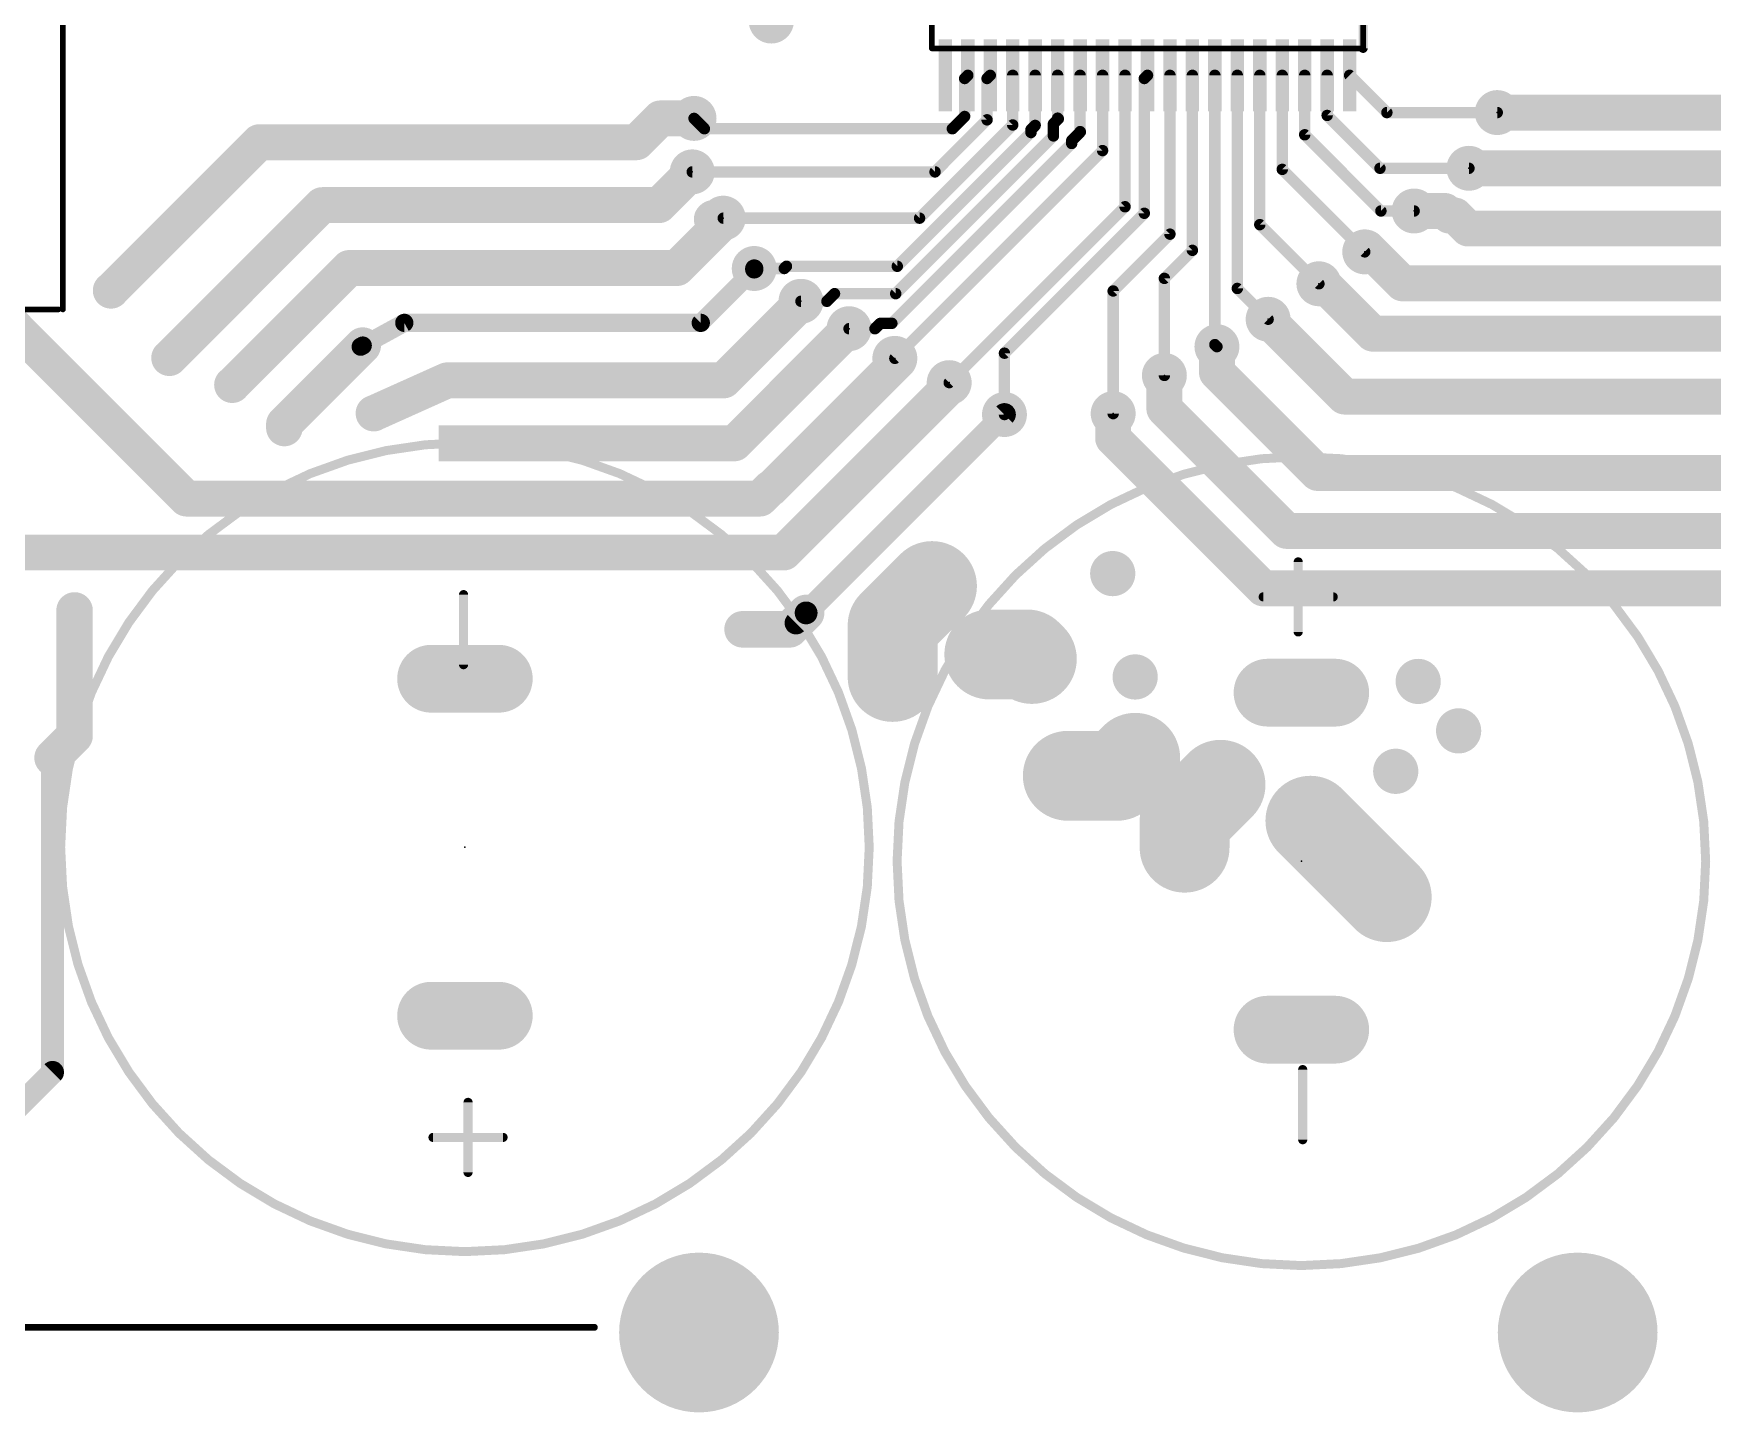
# Model space of a CAD drawing. Extents: x -18 to 155, y -13 to 99.
# Drawn here: x 37.58 to 74.95, y 29.43 to 60.12 of the extents above; entities that cross this region are included whole.
import ezdxf

# ---------------------------------------------------------------- set-up
doc = ezdxf.new("R2010")
doc.units = 0
for name, color, linetype in [('1', 22, 'CONTINUOUS'), ('17', 82, 'CONTINUOUS'), ('18', 82, 'CONTINUOUS'), ('21', 253, 'CONTINUOUS'), ('23', 7, 'CONTINUOUS'), ('51', 253, 'CONTINUOUS')]:
    doc.layers.add(name, color=color, linetype=linetype)

# ---------------------------------------------------------------- blocks, each defined once
blk = doc.blocks.new('PIE')
at = {"const_width": 0.5}
blk.add_lwpolyline([(0, -0.25, 1), (0, 0.25, 1), (0, -0.25)], format="xyb", dxfattribs=at)
blk = doc.blocks.new('ROUNDP')
at = {"const_width": 0.5}
blk.add_lwpolyline([(0, -0.25, 1), (0, 0.25, 1), (0, -0.25)], format="xyb", dxfattribs=at)
blk = doc.blocks.new('LONGP100')
at = {"const_width": 1}
blk.add_lwpolyline([(-0.5, 0), (0.5, 0)], dxfattribs=at)
at = {"const_width": 0.5}
for points in [[(-0.5, 0.25, 1), (-0.5, -0.25)], [(0.5, -0.25, 1), (0.5, 0.25)]]:
    blk.add_lwpolyline(points, format="xyb", dxfattribs=at)
blk = doc.blocks.new('RECT')
blk.add_solid([(-0.5, -0.5), (0.5, -0.5), (-0.5, 0.5), (0.5, 0.5)])
blk = doc.blocks.new('SQUAREV')
blk.add_solid([(-0.5, -0.5), (0.5, -0.5), (-0.5, 0.5), (0.5, 0.5)])
blk = doc.blocks.new('ROUNDV')
at = {"const_width": 0.5}
blk.add_lwpolyline([(0, -0.25, 1), (0, 0.25, 1), (0, -0.25)], format="xyb", dxfattribs=at)

msp = doc.modelspace()

# ---------------------------------------------------------------- linework, layer by layer
at = {"layer": '1'}
for points, const_width in [([(40.98, 49.77), (31.77, 58.98)], 0.8), ([(58.374, 59.189), (58.3034, 59.1184)], 0.254), ([(58.3034, 59.1184), (58.3034, 58.2733)], 0.254), ([(58.874, 59.189), (58.8034, 59.1184)], 0.254), ([(58.8034, 59.1184), (58.8034, 58.1985)], 0.254), ([(59.374, 59.189), (59.374, 58.084)], 0.254), ([(59.874, 59.189), (59.874, 58.074)], 0.254), ([(60.374, 59.189), (60.374, 58.236)], 0.254), ([(60.874, 59.189), (60.874, 57.936)], 0.254), ([(61.374, 59.189), (61.374, 57.514)], 0.254), ([(61.874, 59.189), (61.874, 56.264)], 0.254), ([(62.374, 59.189), (62.3034, 59.1184)], 0.254), ([(62.3034, 59.1184), (62.3034, 56.1187)], 0.254), ([(62.874, 59.189), (62.874, 55.654)], 0.254), ([(63.374, 59.189), (63.374, 55.294)], 0.254), ([(63.874, 59.189), (63.874, 53.196)], 0.254), ([(64.374, 59.189), (64.374, 54.446)], 0.254), ([(64.874, 59.189), (64.874, 55.866)], 0.254), ([(65.374, 59.189), (65.374, 57.096)], 0.254), ([(65.874, 59.189), (65.874, 57.866)], 0.254), ([(66.374, 59.189), (66.374, 58.296)], 0.254), ([(66.874, 59.189), (67.703, 58.36)], 0.254), ([(70.16, 58.36), (77.85, 58.36)], 0.8), ([(51.53, 58.23), (51, 57.7)], 0.8), ([(52.28, 58.23), (51.53, 58.23)], 0.8), ([(52.51, 58), (52.28, 58.23)], 0.254), ([(58.8034, 58.1985), (57.6449, 57.04)], 0.254), ([(58.3034, 58.2733), (58.0301, 58)], 0.254), ([(60.39, 58.22), (60.2804, 58.1104)], 0.254), ([(60.374, 58.236), (60.39, 58.22)], 0.254), ([(66.374, 58.296), (67.55, 57.12)], 0.254), ([(67.703, 58.36), (70.16, 58.36)], 0.254), ([(42.6, 57.7), (39.3, 54.4)], 0.8), ([(51, 57.7), (42.6, 57.7)], 0.8), ([(58.0301, 58), (52.51, 58)], 0.254), ([(60.2804, 57.8409), (56.7689, 54.3294)], 0.254), ([(59.7804, 57.9157), (56.8041, 54.9394)], 0.254), ([(59.374, 58.084), (57.3, 56.01)], 0.254), ([(59.874, 58.074), (59.7804, 57.9804)], 0.254), ([(59.7804, 57.9804), (59.7804, 57.9157)], 0.254), ([(60.2804, 58.1104), (60.2804, 57.8409)], 0.254), ([(60.88, 57.93), (60.6868, 57.7368)], 0.254), ([(60.874, 57.936), (60.88, 57.93)], 0.254), ([(65.874, 57.866), (67.57, 56.17)], 0.254), ([(60.6868, 57.6726), (56.6836, 53.6694)], 0.254), ([(61.374, 57.514), (56.75, 52.89)], 0.254), ([(60.6868, 57.7368), (60.6868, 57.6726)], 0.254), ([(52.24, 57.04), (51.5, 56.3)], 0.8), ([(65.374, 57.096), (67.21, 55.26)], 0.254), ([(67.55, 57.12), (69.53, 57.12)], 0.254), ([(69.53, 57.12), (80.88, 57.12)], 0.8), ([(57.6449, 57.04), (52.24, 57.04)], 0.254), ([(44, 56.3), (40.6, 52.9)], 0.8), ([(51.5, 56.3), (44, 56.3)], 0.8), ([(68.31, 56.17), (68.9917, 56.17)], 0.8), ([(68.9917, 56.17), (69.0941, 56.0676)], 0.8), ([(69.0941, 56.0676), (69.2224, 56.0676)], 0.8), ([(69.2224, 56.0676), (69.51, 55.78)], 0.8), ([(52.93, 55.93), (51.9, 54.9)], 0.8), ([(52.6983, 56.01), (52.6759, 55.9876)], 0.8), ([(52.93, 56.01), (52.6983, 56.01)], 0.8), ([(52.93, 56.01), (52.93, 55.93)], 0.8), ([(57.3, 56.01), (52.93, 56.01)], 0.254), ([(61.874, 56.264), (57.96, 52.35)], 0.254), ([(62.3034, 56.1187), (59.19, 53.0053)], 0.254), ([(67.57, 56.17), (68.31, 56.17)], 0.254), ([(69.51, 55.78), (80.78, 55.78)], 0.8), ([(62.874, 55.654), (61.61, 54.39)], 0.254), ([(64.874, 55.866), (66.19, 54.55)], 0.254), ([(63.374, 55.294), (62.75, 54.67)], 0.254), ([(67.21, 55.26), (67.35, 55.26)], 0.8), ([(67.35, 55.26), (68.05, 54.56)], 0.8), ([(44.6, 54.9), (42, 52.3)], 0.8), ([(51.9, 54.9), (44.6, 54.9)], 0.8), ([(53.62, 54.87), (52.43, 53.68)], 0.4064), ([(53.62, 54.89), (53.62, 54.87)], 0.4064), ([(54.2878, 54.89), (53.62, 54.89)], 0.254), ([(54.3372, 54.9394), (54.2878, 54.89)], 0.254), ([(56.8041, 54.9394), (54.3372, 54.9394)], 0.254), ([(66.19, 54.55), (66.28, 54.55)], 0.8), ([(66.28, 54.55), (67.39, 53.44)], 0.8), ([(68.05, 54.56), (80.73, 54.56)], 0.8), ([(62.75, 54.67), (62.75, 52.51)], 0.254), ([(64.374, 54.446), (65.06, 53.76)], 0.254), ([(54.66, 54.12), (52.94, 52.4)], 0.8), ([(54.66, 54.16), (54.66, 54.12)], 0.8), ([(55.2378, 54.16), (54.66, 54.16)], 0.254), ([(55.4072, 54.3294), (55.2378, 54.16)], 0.254), ([(56.7689, 54.3294), (55.4072, 54.3294)], 0.254), ([(61.61, 54.39), (61.61, 51.66)], 0.254), ([(45.83, 53.68), (44.9047, 53.1744)], 0.4064), ([(52.43, 53.68), (45.83, 53.68)], 0.4064), ([(53.18, 51), (55.73, 53.55)], 0.8), ([(65.06, 53.76), (65.06, 53.74)], 0.8), ([(65.06, 53.74), (66.76, 52.04)], 0.8), ([(67.39, 53.44), (80.48, 53.44)], 0.8), ([(44.9047, 53.1744), (43.16, 51.4297)], 0.8128), ([(56.3078, 53.55), (55.73, 53.55)], 0.254), ([(56.4272, 53.6694), (56.3078, 53.55)], 0.254), ([(56.6836, 53.6694), (56.4272, 53.6694)], 0.254), ([(63.92, 53.15), (63.92, 52.58)], 0.8), ([(44.9047, 53.1744), (44.86, 53.15)], 0.4064), ([(56.75, 52.75), (54, 50)], 0.8), ([(56.75, 52.89), (56.75, 52.75)], 0.8), ([(59.19, 53.0053), (59.19, 51.64)], 0.254), ([(63.874, 53.196), (63.92, 53.15)], 0.254), ([(46.7828, 52.4), (45.15, 51.6672)], 0.8), ([(52.94, 52.4), (46.7828, 52.4)], 0.8), ([(57.96, 52.35), (57.96, 52.25)], 0.8), ([(62.75, 52.51), (62.75, 51.77)], 0.8), ([(63.92, 52.58), (66.16, 50.34)], 0.8), ([(57.96, 52.25), (54.28, 48.57)], 0.8), ([(66.76, 52.04), (80.36, 52.04)], 0.8), ([(61.61, 51.66), (61.61, 51.11)], 0.8), ([(62.75, 51.77), (65.47, 49.05)], 0.8), ([(43.16, 51.4297), (43.16, 51.34)], 0.8128), ([(59.19, 51.64), (54.775, 47.225)], 0.508), ([(47, 51), (53.18, 51)], 0.8), ([(61.61, 51.11), (64.95, 47.77)], 0.8), ([(66.16, 50.34), (80.44, 50.34)], 0.8), ([(53.75, 49.77), (40.98, 49.77)], 0.8), ([(53.98, 50), (53.75, 49.77)], 0.8), ([(54, 50), (53.98, 50)], 0.8), ([(65.47, 49.05), (87.1, 49.05)], 0.8), ([(54.28, 48.57), (36.54, 48.57)], 0.8), ([(56.7, 46.9455), (57.5772, 47.8228)], 2), ([(56.7, 45.8), (56.7, 46.9455)], 2), ([(64.95, 47.77), (91.92, 47.77)], 0.8), ([(38.49, 47.28), (38.49, 44.49)], 0.8128), ([(54.775, 47.225), (54.41, 46.86)], 0.8128), ([(54.775, 47.225), (54.55, 47)], 0.508), ([(54.41, 46.86), (53.36, 46.86)], 0.8128), ([(59.7, 46.3), (58.8524, 46.3)], 2), ([(59.8, 46.2), (59.7, 46.3)], 2), ([(38.49, 44.49), (38, 44)], 0.8128), ([(62.1, 44), (61.7, 43.6)], 2), ([(61.7, 43.6), (60.6, 43.6)], 2), ([(38, 44), (38, 37)], 0.508), ([(64, 43.4), (63.2, 42.6)], 2), ([(63.2, 42.6), (63.2, 42)], 2), ([(66, 42.6), (67.7, 40.9)], 2), ([(38, 37), (37, 36)], 0.508)]:
    msp.add_lwpolyline(points, dxfattribs=dict(at, const_width=const_width))
for points, const_width in [([(58.3669, 59.1184, 1), (58.2399, 59.1184)], 0.127), ([(58.2585, 59.1633, 1), (58.3483, 59.0735)], 0.127), ([(58.4189, 59.1441, 1), (58.3291, 59.2339)], 0.127), ([(58.8669, 59.1184, 1), (58.7399, 59.1184)], 0.127), ([(58.7585, 59.1633, 1), (58.8483, 59.0735)], 0.127), ([(58.9189, 59.1441, 1), (58.8291, 59.2339)], 0.127), ([(59.4375, 59.189, 1), (59.3105, 59.189)], 0.127), ([(59.9375, 59.189, 1), (59.8105, 59.189)], 0.127), ([(60.4375, 59.189, 1), (60.3105, 59.189)], 0.127), ([(60.9375, 59.189, 1), (60.8105, 59.189)], 0.127), ([(61.4375, 59.189, 1), (61.3105, 59.189)], 0.127), ([(61.9375, 59.189, 1), (61.8105, 59.189)], 0.127), ([(62.3669, 59.1184, 1), (62.2399, 59.1184)], 0.127), ([(62.2585, 59.1633, 1), (62.3483, 59.0735)], 0.127), ([(62.4189, 59.1441, 1), (62.3291, 59.2339)], 0.127), ([(62.9375, 59.189, 1), (62.8105, 59.189)], 0.127), ([(63.4375, 59.189, 1), (63.3105, 59.189)], 0.127), ([(63.9375, 59.189, 1), (63.8105, 59.189)], 0.127), ([(64.4375, 59.189, 1), (64.3105, 59.189)], 0.127), ([(64.9375, 59.189, 1), (64.8105, 59.189)], 0.127), ([(65.4375, 59.189, 1), (65.3105, 59.189)], 0.127), ([(65.9375, 59.189, 1), (65.8105, 59.189)], 0.127), ([(66.4375, 59.189, 1), (66.3105, 59.189)], 0.127), ([(66.9189, 59.2339, 1), (66.8291, 59.1441)], 0.127), ([(70.16, 58.56, 1), (70.16, 58.16)], 0.4), ([(51.53, 58.43, 1), (51.53, 58.03)], 0.4), ([(51.6714, 58.0886, 1), (51.3886, 58.3714)], 0.4), ([(52.28, 58.03, 1), (52.28, 58.43)], 0.4), ([(52.3249, 58.2749, 1), (52.2351, 58.1851)], 0.127), ([(58.2399, 58.2733, 1), (58.3669, 58.2733)], 0.127), ([(58.3483, 58.2284, 1), (58.2585, 58.3182)], 0.127), ([(58.8483, 58.1536, 1), (58.7585, 58.2434)], 0.127), ([(60.4189, 58.2809, 1), (60.3291, 58.1911)], 0.127), ([(60.4349, 58.1751, 1), (60.3451, 58.2649)], 0.127), ([(60.3451, 58.1751, 1), (60.4349, 58.2649)], 0.127), ([(66.4189, 58.3409, 1), (66.3291, 58.2511)], 0.127), ([(66.3105, 58.296, 1), (66.4375, 58.296)], 0.127), ([(67.703, 58.4235, 1), (67.703, 58.2965)], 0.127), ([(67.6581, 58.3151, 1), (67.7479, 58.4049)], 0.127), ([(70.16, 58.2965, 1), (70.16, 58.4235)], 0.127), ([(42.6, 57.9, 1), (42.6, 57.5)], 0.4), ([(42.7414, 57.5586, 1), (42.4586, 57.8414)], 0.4), ([(50.8586, 57.8414, 1), (51.1414, 57.5586)], 0.4), ([(51, 57.5, 1), (51, 57.9)], 0.4), ([(52.51, 58.0635, 1), (52.51, 57.9365)], 0.127), ([(52.4651, 57.9551, 1), (52.5549, 58.0449)], 0.127), ([(57.9852, 58.0449, 1), (58.075, 57.9551)], 0.127), ([(58.0301, 57.9365, 1), (58.0301, 58.0635)], 0.127), ([(58.7399, 58.1985, 1), (58.8669, 58.1985)], 0.127), ([(59.3105, 58.084, 1), (59.4375, 58.084)], 0.127), ([(59.4189, 58.0391, 1), (59.3291, 58.1289)], 0.127), ([(59.8439, 57.9804, 1), (59.7169, 57.9804)], 0.127), ([(59.7355, 58.0253, 1), (59.8253, 57.9355)], 0.127), ([(59.7169, 57.9157, 1), (59.8439, 57.9157)], 0.127), ([(59.8253, 57.8708, 1), (59.7355, 57.9606)], 0.127), ([(59.8105, 58.074, 1), (59.9375, 58.074)], 0.127), ([(59.9189, 58.0291, 1), (59.8291, 58.1189)], 0.127), ([(60.3439, 58.1104, 1), (60.2169, 58.1104)], 0.127), ([(60.2355, 58.1553, 1), (60.3253, 58.0655)], 0.127), ([(60.3253, 57.796, 1), (60.2355, 57.8858)], 0.127), ([(60.3105, 58.236, 1), (60.4375, 58.236)], 0.127), ([(60.9189, 57.9809, 1), (60.8291, 57.8911)], 0.127), ([(60.8105, 57.936, 1), (60.9375, 57.936)], 0.127), ([(60.9249, 57.8851, 1), (60.8351, 57.9749)], 0.127), ([(60.8351, 57.8851, 1), (60.9249, 57.9749)], 0.127), ([(65.9189, 57.9109, 1), (65.8291, 57.8211)], 0.127), ([(65.8105, 57.866, 1), (65.9375, 57.866)], 0.127), ([(60.2169, 57.8409, 1), (60.3439, 57.8409)], 0.127), ([(60.7503, 57.7368, 1), (60.6233, 57.7368)], 0.127), ([(60.6419, 57.7817, 1), (60.7317, 57.6919)], 0.127), ([(60.6233, 57.6726, 1), (60.7503, 57.6726)], 0.127), ([(60.7317, 57.6277, 1), (60.6419, 57.7175)], 0.127), ([(61.3105, 57.514, 1), (61.4375, 57.514)], 0.127), ([(61.4189, 57.4691, 1), (61.3291, 57.5589)], 0.127), ([(52.3814, 56.8986, 1), (52.0986, 57.1814)], 0.4), ([(65.4189, 57.1409, 1), (65.3291, 57.0511)], 0.127), ([(67.55, 57.1835, 1), (67.55, 57.0565)], 0.127), ([(67.5051, 57.0751, 1), (67.5949, 57.1649)], 0.127), ([(69.53, 57.32, 1), (69.53, 56.92)], 0.4), ([(69.53, 57.0565, 1), (69.53, 57.1835)], 0.127), ([(52.24, 57.1035, 1), (52.24, 56.9765)], 0.127), ([(57.6, 57.0849, 1), (57.6898, 56.9951)], 0.127), ([(57.6449, 56.9765, 1), (57.6449, 57.1035)], 0.127), ([(65.3105, 57.096, 1), (65.4375, 57.096)], 0.127), ([(44, 56.5, 1), (44, 56.1)], 0.4), ([(44.1414, 56.1586, 1), (43.8586, 56.4414)], 0.4), ([(51.3586, 56.4414, 1), (51.6414, 56.1586)], 0.4), ([(51.5, 56.1, 1), (51.5, 56.5)], 0.4), ([(68.31, 56.37, 1), (68.31, 55.97)], 0.4), ([(69.1331, 56.3114, 1), (68.8503, 56.0286)], 0.4), ([(69.0941, 56.2676, 1), (69.0941, 55.8676)], 0.4), ([(68.9917, 55.97, 1), (68.9917, 56.37)], 0.4), ([(69.3638, 56.209, 1), (69.081, 55.9262)], 0.4), ([(69.2224, 55.8676, 1), (69.2224, 56.2676)], 0.4), ([(52.5345, 56.129, 1), (52.8173, 55.8462)], 0.4), ([(52.6983, 56.21, 1), (52.6983, 55.81)], 0.4), ([(52.8397, 55.8686, 1), (52.5569, 56.1514)], 0.4), ([(53.13, 56.01, 1), (52.73, 56.01)], 0.4), ([(52.73, 55.93, 1), (53.13, 55.93)], 0.4), ([(53.0714, 55.7886, 1), (52.7886, 56.0714)], 0.4), ([(52.93, 55.81, 1), (52.93, 56.21)], 0.4), ([(52.93, 56.0735, 1), (52.93, 55.9465)], 0.127), ([(57.2551, 56.0549, 1), (57.3449, 55.9651)], 0.127), ([(57.3, 55.9465, 1), (57.3, 56.0735)], 0.127), ([(61.8105, 56.264, 1), (61.9375, 56.264)], 0.127), ([(61.9189, 56.2191, 1), (61.8291, 56.3089)], 0.127), ([(62.2399, 56.1187, 1), (62.3669, 56.1187)], 0.127), ([(62.3483, 56.0738, 1), (62.2585, 56.1636)], 0.127), ([(67.57, 56.2335, 1), (67.57, 56.1065)], 0.127), ([(67.5251, 56.1251, 1), (67.6149, 56.2149)], 0.127), ([(68.31, 56.1065, 1), (68.31, 56.2335)], 0.127), ([(68.9527, 55.9262, 1), (69.2355, 56.209)], 0.4), ([(69.51, 55.98, 1), (69.51, 55.58)], 0.4), ([(69.3686, 55.6386, 1), (69.6514, 55.9214)], 0.4), ([(62.8105, 55.654, 1), (62.9375, 55.654)], 0.127), ([(62.9189, 55.6091, 1), (62.8291, 55.6989)], 0.127), ([(64.9189, 55.9109, 1), (64.8291, 55.8211)], 0.127), ([(64.8105, 55.866, 1), (64.9375, 55.866)], 0.127), ([(63.3105, 55.294, 1), (63.4375, 55.294)], 0.127), ([(63.4189, 55.2491, 1), (63.3291, 55.3389)], 0.127), ([(67.21, 55.46, 1), (67.21, 55.06)], 0.4), ([(67.4914, 55.4014, 1), (67.2086, 55.1186)], 0.4), ([(67.1651, 55.2151, 1), (67.2549, 55.3049)], 0.127), ([(67.35, 55.06, 1), (67.35, 55.46)], 0.4), ([(44.6, 55.1, 1), (44.6, 54.7)], 0.4), ([(44.7414, 54.7586, 1), (44.4586, 55.0414)], 0.4), ([(51.7586, 55.0414, 1), (52.0414, 54.7586)], 0.4), ([(51.9, 54.7, 1), (51.9, 55.1)], 0.4), ([(53.7216, 54.89, 1), (53.5184, 54.89)], 0.2032), ([(53.5184, 54.87, 1), (53.7216, 54.87)], 0.2032), ([(53.6918, 54.7982, 1), (53.5482, 54.9418)], 0.2032), ([(53.62, 54.9535, 1), (53.62, 54.8265)], 0.127), ([(54.2429, 54.9349, 1), (54.3327, 54.8451)], 0.127), ([(54.3372, 55.0029, 1), (54.3372, 54.8759)], 0.127), ([(54.2878, 54.8265, 1), (54.2878, 54.9535)], 0.127), ([(54.3821, 54.8945, 1), (54.2923, 54.9843)], 0.127), ([(56.7592, 54.9843, 1), (56.849, 54.8945)], 0.127), ([(56.8041, 54.8759, 1), (56.8041, 55.0029)], 0.127), ([(66.19, 54.75, 1), (66.19, 54.35)], 0.4), ([(66.4214, 54.6914, 1), (66.1386, 54.4086)], 0.4), ([(66.28, 54.35, 1), (66.28, 54.75)], 0.4), ([(68.05, 54.76, 1), (68.05, 54.36)], 0.4), ([(39.1586, 54.5414, 1), (39.4414, 54.2586)], 0.4), ([(62.8135, 54.67, 1), (62.6865, 54.67)], 0.127), ([(62.7051, 54.7149, 1), (62.7949, 54.6251)], 0.127), ([(64.4189, 54.4909, 1), (64.3291, 54.4011)], 0.127), ([(66.1451, 54.5051, 1), (66.2349, 54.5949)], 0.127), ([(67.9086, 54.4186, 1), (68.1914, 54.7014)], 0.4), ([(54.86, 54.16, 1), (54.46, 54.16)], 0.4), ([(54.46, 54.12, 1), (54.86, 54.12)], 0.4), ([(54.8014, 53.9786, 1), (54.5186, 54.2614)], 0.4), ([(54.66, 54.2235, 1), (54.66, 54.0965)], 0.127), ([(55.1929, 54.2049, 1), (55.2827, 54.1151)], 0.127), ([(55.2378, 54.0965, 1), (55.2378, 54.2235)], 0.127), ([(55.4072, 54.3929, 1), (55.4072, 54.2659)], 0.127), ([(55.4521, 54.2845, 1), (55.3623, 54.3743)], 0.127), ([(56.724, 54.3743, 1), (56.8138, 54.2845)], 0.127), ([(56.7689, 54.2659, 1), (56.7689, 54.3929)], 0.127), ([(61.6735, 54.39, 1), (61.5465, 54.39)], 0.127), ([(61.5651, 54.4349, 1), (61.6549, 54.3451)], 0.127), ([(64.3105, 54.446, 1), (64.4375, 54.446)], 0.127), ([(45.83, 53.7816, 1), (45.83, 53.5784)], 0.2032), ([(45.8787, 53.5908, 1), (45.7813, 53.7692)], 0.2032), ([(52.3582, 53.7518, 1), (52.5018, 53.6082)], 0.2032), ([(52.43, 53.5784, 1), (52.43, 53.7816)], 0.2032), ([(55.8714, 53.4086, 1), (55.5886, 53.6914)], 0.4), ([(65.26, 53.76, 1), (64.86, 53.76)], 0.4), ([(65.2014, 53.8814, 1), (64.9186, 53.5986)], 0.4), ([(64.86, 53.74, 1), (65.26, 53.74)], 0.4), ([(65.0151, 53.7151, 1), (65.1049, 53.8049)], 0.127), ([(67.39, 53.64, 1), (67.39, 53.24)], 0.4), ([(45.0484, 53.0307, 1), (44.761, 53.3181)], 0.4064), ([(55.73, 53.6135, 1), (55.73, 53.4865)], 0.127), ([(56.2629, 53.5949, 1), (56.3527, 53.5051)], 0.127), ([(56.3078, 53.4865, 1), (56.3078, 53.6135)], 0.127), ([(56.4272, 53.7329, 1), (56.4272, 53.6059)], 0.127), ([(56.4721, 53.6245, 1), (56.3823, 53.7143)], 0.127), ([(56.6387, 53.7143, 1), (56.7285, 53.6245)], 0.127), ([(56.6836, 53.6059, 1), (56.6836, 53.7329)], 0.127), ([(64.12, 53.15, 1), (63.72, 53.15)], 0.4), ([(67.2486, 53.2986, 1), (67.5314, 53.5814)], 0.4), ([(40.4586, 53.0414, 1), (40.7414, 52.7586)], 0.4), ([(44.8113, 53.2392, 1), (44.9087, 53.0608)], 0.2032), ([(44.856, 53.2636, 1), (44.9534, 53.0853)], 0.2032), ([(44.9534, 53.0853, 1), (44.856, 53.2636)], 0.2032), ([(56.95, 52.89, 1), (56.55, 52.89)], 0.4), ([(56.8914, 52.6086, 1), (56.6086, 52.8914)], 0.4), ([(59.2535, 53.0053, 1), (59.1265, 53.0053)], 0.127), ([(59.1451, 53.0502, 1), (59.2349, 52.9604)], 0.127), ([(63.9189, 53.2409, 1), (63.8291, 53.1511)], 0.127), ([(63.8105, 53.196, 1), (63.9375, 53.196)], 0.127), ([(63.8751, 53.1051, 1), (63.9649, 53.1949)], 0.127), ([(46.7828, 52.6, 1), (46.7828, 52.2)], 0.4), ([(46.8647, 52.2175, 1), (46.7009, 52.5825)], 0.4), ([(52.7986, 52.5414, 1), (53.0814, 52.2586)], 0.4), ([(52.94, 52.2, 1), (52.94, 52.6)], 0.4), ([(56.55, 52.75, 1), (56.95, 52.75)], 0.4), ([(56.7051, 52.9349, 1), (56.7949, 52.8451)], 0.127), ([(58.16, 52.35, 1), (57.76, 52.35)], 0.4), ([(62.95, 52.51, 1), (62.55, 52.51)], 0.4), ([(64.0614, 52.7214, 1), (63.7786, 52.4386)], 0.4), ([(63.72, 52.58, 1), (64.12, 52.58)], 0.4), ([(41.8586, 52.4414, 1), (42.1414, 52.1586)], 0.4), ([(57.76, 52.25, 1), (58.16, 52.25)], 0.4), ([(58.1014, 52.1086, 1), (57.8186, 52.3914)], 0.4), ([(57.9151, 52.3949, 1), (58.0049, 52.3051)], 0.127), ([(62.6865, 52.51, 1), (62.8135, 52.51)], 0.127), ([(66.76, 52.24, 1), (66.76, 51.84)], 0.4), ([(66.6186, 51.8986, 1), (66.9014, 52.1814)], 0.4), ([(45.0681, 51.8497, 1), (45.2319, 51.4848)], 0.4), ([(61.81, 51.66, 1), (61.41, 51.66)], 0.4), ([(62.8914, 51.9114, 1), (62.6086, 51.6286)], 0.4), ([(62.55, 51.77, 1), (62.95, 51.77)], 0.4), ([(43.3632, 51.4297, 1), (42.9568, 51.4297)], 0.4064), ([(43.0163, 51.5734, 1), (43.3037, 51.286)], 0.4064), ([(59.2798, 51.5502, 1), (59.1002, 51.7298)], 0.254), ([(59.1265, 51.64, 1), (59.2535, 51.64)], 0.127), ([(61.5465, 51.66, 1), (61.6735, 51.66)], 0.127), ([(42.9568, 51.34, 1), (43.3632, 51.34)], 0.4064), ([(47, 51.2, 1), (47, 50.8)], 0.4), ([(53.0386, 51.1414, 1), (53.3214, 50.8586)], 0.4), ([(53.18, 50.8, 1), (53.18, 51.2)], 0.4), ([(61.7514, 51.2514, 1), (61.4686, 50.9686)], 0.4), ([(61.41, 51.11, 1), (61.81, 51.11)], 0.4), ([(66.16, 50.54, 1), (66.16, 50.14)], 0.4), ([(66.0186, 50.1986, 1), (66.3014, 50.4814)], 0.4), ([(40.98, 49.97, 1), (40.98, 49.57)], 0.4), ([(40.8386, 49.6286, 1), (41.1214, 49.9114)], 0.4), ([(53.6086, 49.9114, 1), (53.8914, 49.6286)], 0.4), ([(53.75, 49.57, 1), (53.75, 49.97)], 0.4), ([(53.98, 50.2, 1), (53.98, 49.8)], 0.4), ([(53.8586, 50.1414, 1), (54.1414, 49.8586)], 0.4), ([(54.1214, 49.8586, 1), (53.8386, 50.1414)], 0.4), ([(54, 49.8, 1), (54, 50.2)], 0.4), ([(65.47, 49.25, 1), (65.47, 48.85)], 0.4), ([(65.3286, 48.9086, 1), (65.6114, 49.1914)], 0.4), ([(54.28, 48.37, 1), (54.28, 48.77)], 0.4), ([(54.1386, 48.7114, 1), (54.4214, 48.4286)], 0.4), ([(57.9308, 47.4692, 1), (57.2237, 48.1763)], 1), ([(57.2, 46.9455, 1), (56.2, 46.9455)], 1), ([(64.95, 47.97, 1), (64.95, 47.57)], 0.4), ([(64.8086, 47.6286, 1), (65.0914, 47.9114)], 0.4), ([(38.6932, 47.28, 1), (38.2868, 47.28)], 0.4064), ([(54.9187, 47.0813, 1), (54.6313, 47.3687)], 0.4064), ([(54.8648, 47.1352, 1), (54.6852, 47.3148)], 0.254), ([(56.3464, 47.2991, 1), (57.0536, 46.592)], 1), ([(53.36, 47.0632, 1), (53.36, 46.6568)], 0.4064), ([(54.2663, 47.0037, 1), (54.5537, 46.7163)], 0.4064), ([(54.41, 46.6568, 1), (54.41, 47.0632)], 0.4064), ([(54.4602, 47.0898, 1), (54.6398, 46.9102)], 0.254), ([(54.6852, 47.3148, 1), (54.8648, 47.1352)], 0.254), ([(58.8524, 46.8, 1), (58.8524, 45.8)], 1), ([(60.0536, 46.6536, 1), (59.3464, 45.9464)], 1), ([(59.7, 45.8, 1), (59.7, 46.8)], 1), ([(59.4464, 45.8464, 1), (60.1536, 46.5536)], 1), ([(56.2, 45.8, 1), (57.2, 45.8)], 1), ([(38.6337, 44.3463, 1), (38.3463, 44.6337)], 0.4064), ([(62.4536, 43.6464, 1), (61.7464, 44.3536)], 1), ([(38.2868, 44.49, 1), (38.6932, 44.49)], 0.4064), ([(60.6, 44.1, 1), (60.6, 43.1)], 1), ([(61.7, 43.1, 1), (61.7, 44.1)], 1), ([(37.8563, 44.1437, 1), (38.1437, 43.8563)], 0.4064), ([(38.127, 44, 1), (37.873, 44)], 0.254), ([(61.3464, 43.9536, 1), (62.0536, 43.2464)], 1), ([(64.3536, 43.0464, 1), (63.6464, 43.7536)], 1), ([(62.8464, 42.9536, 1), (63.5536, 42.2464)], 1), ([(63.7, 42.6, 1), (62.7, 42.6)], 1), ([(66.3536, 42.9536, 1), (65.6464, 42.2464)], 1), ([(62.7, 42, 1), (63.7, 42)], 1), ([(67.3464, 40.5464, 1), (68.0536, 41.2536)], 1), ([(37.873, 37, 1), (38.127, 37)], 0.254), ([(38.0898, 36.9102, 1), (37.9102, 37.0898)], 0.254)]:
    msp.add_lwpolyline(points, format="xyb", dxfattribs=dict(at, const_width=const_width))
at = {"layer": '21'}
for points, const_width in [([(67.174, 59.789), (67.174, 64.289)], 0.2032), ([(38.23, 53.98), (38.23, 63.378)], 0.127), ([(38.13, 53.98), (20.33, 53.98)], 0.127), ([(65.729, 46.8016), (65.729, 48.3608)], 0.2032), ([(47.149, 46.0728), (47.149, 47.632)], 0.2032), ([(64.9494, 47.5812), (66.5086, 47.5812)], 0.2032), ([(65.829, 35.5016), (65.829, 37.0608)], 0.2032), ([(47.249, 34.7728), (47.249, 36.332)], 0.2032), ([(46.4694, 35.5524), (48.0286, 35.5524)], 0.2032), ([(37.061, 31.325), (50.061, 31.325)], 0.1524)]:
    msp.add_lwpolyline(points, dxfattribs=dict(at, const_width=const_width))
for points, const_width in [([(67.1232, 59.789, 1), (67.2248, 59.789)], 0.1016), ([(38.13, 53.9483, 1), (38.13, 54.0118)], 0.0635), ([(38.1983, 53.98, 1), (38.2618, 53.98)], 0.0635), ([(47.18, 33.01, 1), (47.18, 51.01, 1), (47.18, 33.01)], 0.2), ([(65.8, 32.7, 1), (65.8, 50.7, 1), (65.8, 32.7)], 0.2), ([(65.7798, 48.3608, 1), (65.6782, 48.3608)], 0.1016), ([(47.1998, 47.632, 1), (47.0982, 47.632)], 0.1016), ([(64.9494, 47.632, 1), (64.9494, 47.5304)], 0.1016), ([(66.5086, 47.5304, 1), (66.5086, 47.632)], 0.1016), ([(65.6782, 46.8016, 1), (65.7798, 46.8016)], 0.1016), ([(47.0982, 46.0728, 1), (47.1998, 46.0728)], 0.1016), ([(65.8798, 37.0608, 1), (65.7782, 37.0608)], 0.1016), ([(47.2998, 36.332, 1), (47.1982, 36.332)], 0.1016), ([(46.4694, 35.6032, 1), (46.4694, 35.5016)], 0.1016), ([(48.0286, 35.5016, 1), (48.0286, 35.6032)], 0.1016), ([(65.7782, 35.5016, 1), (65.8798, 35.5016)], 0.1016), ([(47.1982, 34.7728, 1), (47.2998, 34.7728)], 0.1016), ([(50.061, 31.2869, 1), (50.061, 31.3631)], 0.0762)]:
    msp.add_lwpolyline(points, format="xyb", dxfattribs=dict(at, const_width=const_width))
at = {"layer": '23'}
for p in [(70.16, 58.36), (52.28, 58.23), (52.24, 57.04), (69.53, 57.12), (68.31, 56.17), (52.93, 56.01), (67.21, 55.26), (53.62, 54.89), (66.19, 54.55), (54.66, 54.16), (55.73, 53.55), (65.06, 53.76), (63.92, 53.15), (56.75, 52.89), (57.96, 52.35), (62.75, 52.51), (59.19, 51.64), (61.61, 51.66), (47.18, 42.01), (65.8, 41.7)]:
    msp.add_point(p, dxfattribs=at)
at = {"layer": '51', "const_width": 0.127}
for points in [[(57.574, 59.789), (57.574, 64.289)], [(67.174, 64.289), (67.174, 59.789)], [(67.174, 59.789), (57.574, 59.789)]]:
    msp.add_lwpolyline(points, dxfattribs=at)
at = {"layer": '51', "const_width": 0.0635}
for points in [[(57.574, 59.8208, 1), (57.574, 59.7572)], [(57.5423, 59.789, 1), (57.6058, 59.789)], [(67.1423, 59.789, 1), (67.2058, 59.789)], [(67.174, 59.7572, 1), (67.174, 59.8208)]]:
    msp.add_lwpolyline(points, format="xyb", dxfattribs=at)

# ---------------------------------------------------------------- block references
at = {"layer": '1', "xscale": 0.3, "yscale": 1.6, "rotation": 180}
for p in [(57.874, 59.189), (58.374, 59.189), (58.874, 59.189), (59.374, 59.189), (59.874, 59.189), (60.374, 59.189), (60.874, 59.189), (61.374, 59.189), (61.874, 59.189), (62.374, 59.189), (62.874, 59.189), (63.374, 59.189), (63.874, 59.189), (64.374, 59.189), (64.874, 59.189), (65.374, 59.189), (65.874, 59.189), (66.374, 59.189), (66.874, 59.189)]:
    msp.add_blockref('RECT', p, dxfattribs=at)
at = {"layer": '1'}
for p in [(52.28, 58.23), (70.16, 58.36), (69.53, 57.12), (52.24, 57.04), (52.93, 56.01), (68.31, 56.17), (67.21, 55.26), (53.62, 54.89), (66.19, 54.55), (54.66, 54.16), (65.06, 53.76), (55.73, 53.55), (63.92, 53.15), (56.75, 52.89), (57.96, 52.35), (62.75, 52.51), (59.19, 51.64), (61.61, 51.66)]:
    msp.add_blockref('PIE', p, dxfattribs=at)
at = {"layer": '17'}
for name, p, xscale, yscale in [('LONGP100', (47.18, 45.76), 1.508, 1.508), ('LONGP100', (47.18, 38.26), 1.508, 1.508), ('ROUNDP', (52.39, 31.21), 3.556, 3.556), ('ROUNDP', (71.95, 31.21), 3.556, 3.556)]:
    msp.add_blockref(name, p, dxfattribs=dict(at, xscale=xscale, yscale=yscale))
at = {"layer": '17', "xscale": 1.508, "yscale": 1.508, "rotation": 180}
for p in [(65.8, 45.45), (65.8, 37.95)]:
    msp.add_blockref('LONGP100', p, dxfattribs=at)
at = {"layer": '18'}
for name, p, xscale, yscale in [('ROUNDV', (54, 60.4), 1.0064, 1.0064), ('ROUNDV', (39.3, 54.4), 0.8064, 0.8064), ('ROUNDV', (40.6, 52.9), 0.8064, 0.8064), ('ROUNDV', (42, 52.3), 0.8064, 0.8064), ('ROUNDV', (45.15, 51.6672), 0.8064, 0.8064), ('ROUNDV', (43.16, 51.34), 0.8064, 0.8064), ('SQUAREV', (47, 51), 0.8064, 0.8064), ('ROUNDV', (61.6, 48.1), 1.0064, 1.0064), ('ROUNDV', (38.49, 47.28), 0.8064, 0.8064), ('ROUNDV', (53.36, 46.86), 0.8064, 0.8064), ('ROUNDV', (59.8, 46.2), 1.0064, 1.0064), ('ROUNDV', (62.1, 45.8), 1.0064, 1.0064), ('ROUNDV', (68.4, 45.7), 1.0064, 1.0064), ('ROUNDV', (69.3, 44.6), 1.0064, 1.0064), ('ROUNDV', (62.1, 44), 1.0064, 1.0064), ('ROUNDV', (67.9, 43.7), 1.0064, 1.0064), ('ROUNDV', (64, 43.4), 1.0064, 1.0064), ('ROUNDV', (66, 42.6), 1.0064, 1.0064)]:
    msp.add_blockref(name, p, dxfattribs=dict(at, xscale=xscale, yscale=yscale))

doc.saveas('drawing.dxf')
